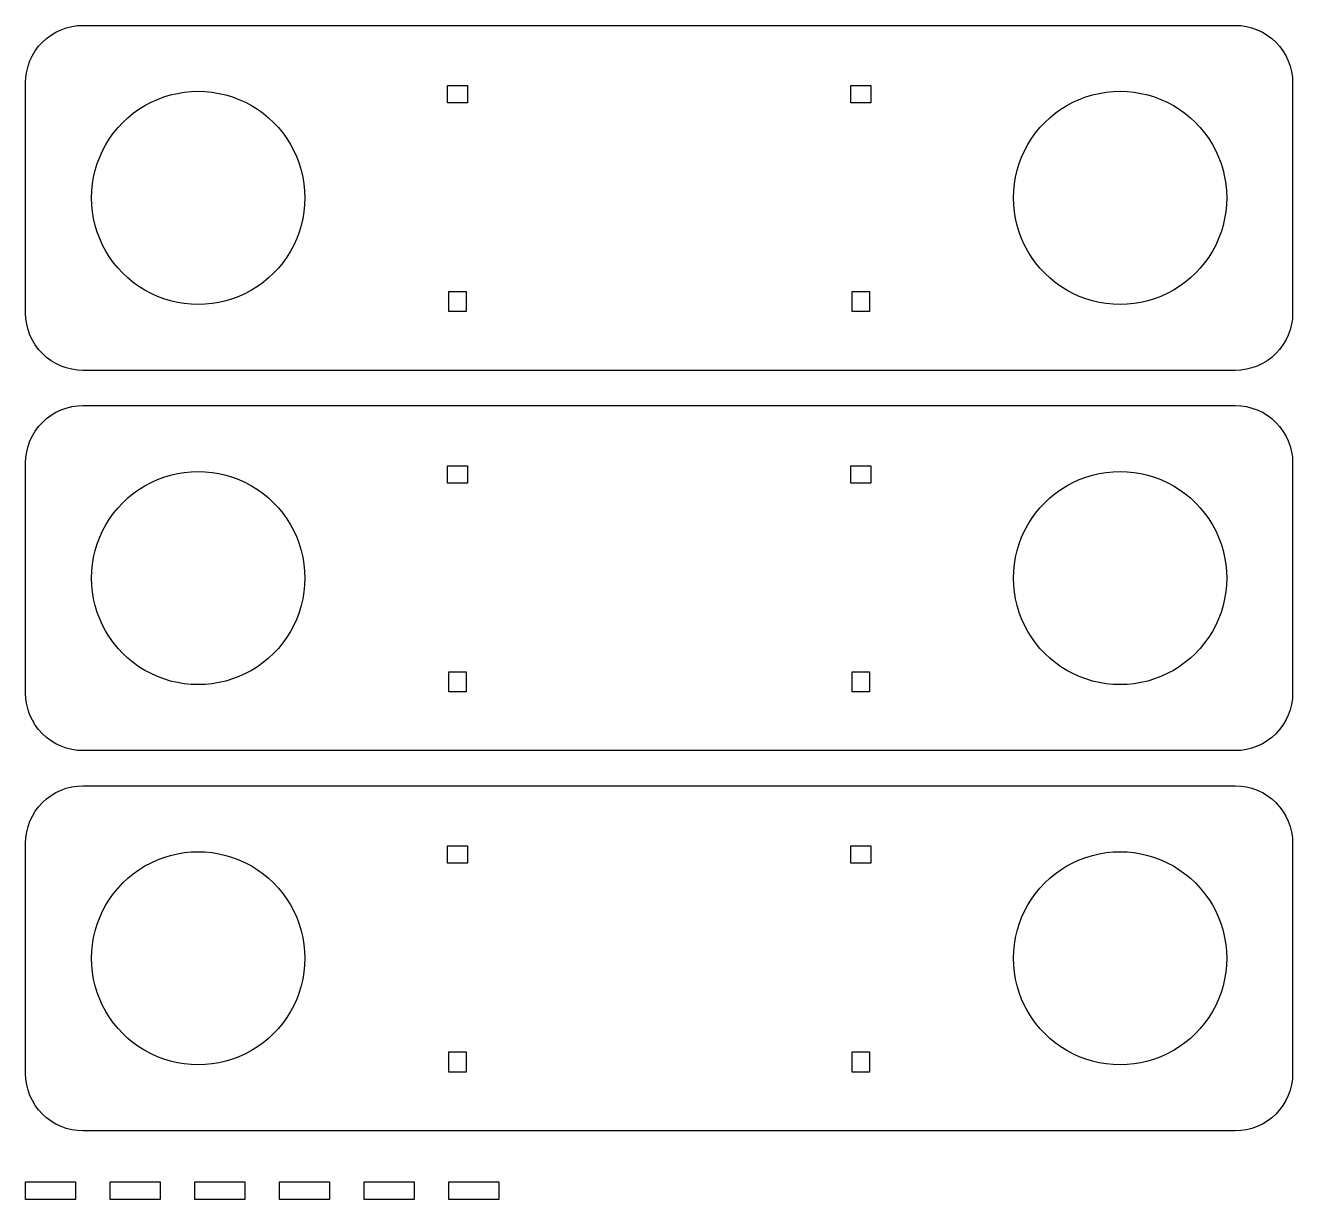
# Model space of a CAD drawing. Header units: metres. Extents: x 5 to 225, y -209 to -5.
import ezdxf

# ---------------------------------------------------------------- set-up
doc = ezdxf.new("R2010")
doc.units = ezdxf.units.M

msp = doc.modelspace()

# ---------------------------------------------------------------- linework, layer by layer
at = {"layer": 'CUT'}
for points in [[(224.95, -55), (224.9021, -55.9753), (224.7588, -56.9411), (224.5216, -57.8883), (224.1926, -58.8077), (223.7751, -59.6904), (223.2731, -60.5279), (222.6915, -61.3122), (222.0357, -62.0357), (221.3122, -62.6915), (220.5279, -63.2731), (219.6904, -63.7751), (218.8077, -64.1926), (217.8883, -64.5216), (216.9411, -64.7588), (215.9753, -64.9021), (215, -64.95), (15, -64.95), (14.0247, -64.9021), (13.0589, -64.7588), (12.1117, -64.5216), (11.1923, -64.1926), (10.3096, -63.7751), (9.4721, -63.2731), (8.6878, -62.6915), (7.9643, -62.0357), (7.3085, -61.3122), (6.7269, -60.5279), (6.2249, -59.6904), (5.8074, -58.8077), (5.4784, -57.8883), (5.2412, -56.9411), (5.0979, -55.9753), (5.05, -55), (5.05, -15), (5.0979, -14.0247), (5.2412, -13.0589), (5.4784, -12.1117), (5.8074, -11.1923), (6.2249, -10.3096), (6.7269, -9.4721), (7.3085, -8.6878), (7.9643, -7.9643), (8.6878, -7.3085), (9.4721, -6.7269), (10.3096, -6.2249), (11.1923, -5.8074), (12.1117, -5.4784), (13.0589, -5.2412), (14.0247, -5.0979), (15, -5.05), (215, -5.05), (215.9753, -5.0979), (216.9411, -5.2412), (217.8883, -5.4784), (218.8077, -5.8074), (219.6904, -6.2249), (220.5279, -6.7269), (221.3122, -7.3085), (222.0357, -7.9643), (222.6915, -8.6878), (223.2731, -9.4721), (223.7751, -10.3096), (224.1926, -11.1923), (224.5216, -12.1117), (224.7588, -13.0589), (224.9021, -14.0247), (224.95, -15)], [(53.5, -35), (53.4604, -36.21), (53.3417, -37.4147), (53.1445, -38.6092), (52.8696, -39.7882), (52.5182, -40.9466), (52.0918, -42.0796), (51.5921, -43.1823), (51.0215, -44.25), (50.3822, -45.278), (49.677, -46.2621), (48.909, -47.1979), (48.0815, -48.0815), (47.1979, -48.909), (46.2621, -49.677), (45.278, -50.3822), (44.25, -51.0215), (43.1823, -51.5921), (42.0796, -52.0918), (40.9466, -52.5182), (39.7882, -52.8696), (38.6092, -53.1445), (37.4147, -53.3417), (36.21, -53.4604), (35, -53.5), (33.79, -53.4604), (32.5853, -53.3417), (31.3908, -53.1445), (30.2118, -52.8696), (29.0534, -52.5182), (27.9204, -52.0918), (26.8177, -51.5921), (25.75, -51.0215), (24.722, -50.3822), (23.7379, -49.677), (22.8021, -48.909), (21.9185, -48.0815), (21.091, -47.1979), (20.323, -46.2621), (19.6178, -45.278), (18.9785, -44.25), (18.4079, -43.1823), (17.9082, -42.0796), (17.4818, -40.9466), (17.1304, -39.7882), (16.8555, -38.6092), (16.6583, -37.4147), (16.5396, -36.21), (16.5, -35), (16.5396, -33.79), (16.6583, -32.5853), (16.8555, -31.3908), (17.1304, -30.2118), (17.4818, -29.0534), (17.9082, -27.9204), (18.4079, -26.8177), (18.9785, -25.75), (19.6178, -24.722), (20.323, -23.7379), (21.091, -22.8021), (21.9185, -21.9185), (22.8021, -21.091), (23.7379, -20.323), (24.722, -19.6178), (25.75, -18.9785), (26.8177, -18.4079), (27.9204, -17.9082), (29.0534, -17.4818), (30.2118, -17.1304), (31.3908, -16.8555), (32.5853, -16.6583), (33.79, -16.5396), (35, -16.5), (36.21, -16.5396), (37.4147, -16.6583), (38.6092, -16.8555), (39.7882, -17.1304), (40.9466, -17.4818), (42.0796, -17.9082), (43.1823, -18.4079), (44.25, -18.9785), (45.278, -19.6178), (46.2621, -20.323), (47.1979, -21.091), (48.0815, -21.9185), (48.909, -22.8021), (49.677, -23.7379), (50.3822, -24.722), (51.0215, -25.75), (51.5921, -26.8177), (52.0918, -27.9204), (52.5182, -29.0534), (52.8696, -30.2118), (53.1445, -31.3908), (53.3417, -32.5853), (53.4604, -33.79)], [(78.25, -15.5), (81.75, -15.5), (81.75, -18.5), (78.25, -18.5)], [(148.25, -15.5), (151.75, -15.5), (151.75, -18.5), (148.25, -18.5)], [(213.5, -35), (213.4604, -36.21), (213.3417, -37.4147), (213.1445, -38.6092), (212.8696, -39.7882), (212.5182, -40.9466), (212.0918, -42.0796), (211.5921, -43.1823), (211.0215, -44.25), (210.3822, -45.278), (209.677, -46.2621), (208.909, -47.1979), (208.0815, -48.0815), (207.1979, -48.909), (206.2621, -49.677), (205.278, -50.3822), (204.25, -51.0215), (203.1823, -51.5921), (202.0796, -52.0918), (200.9466, -52.5182), (199.7882, -52.8696), (198.6092, -53.1445), (197.4147, -53.3417), (196.21, -53.4604), (195, -53.5), (193.79, -53.4604), (192.5853, -53.3417), (191.3908, -53.1445), (190.2118, -52.8696), (189.0534, -52.5182), (187.9204, -52.0918), (186.8177, -51.5921), (185.75, -51.0215), (184.722, -50.3822), (183.7379, -49.677), (182.8021, -48.909), (181.9185, -48.0815), (181.091, -47.1979), (180.323, -46.2621), (179.6178, -45.278), (178.9785, -44.25), (178.4079, -43.1823), (177.9082, -42.0796), (177.4818, -40.9466), (177.1304, -39.7882), (176.8555, -38.6092), (176.6583, -37.4147), (176.5396, -36.21), (176.5, -35), (176.5396, -33.79), (176.6583, -32.5853), (176.8555, -31.3908), (177.1304, -30.2118), (177.4818, -29.0534), (177.9082, -27.9204), (178.4079, -26.8177), (178.9785, -25.75), (179.6178, -24.722), (180.323, -23.7379), (181.091, -22.8021), (181.9185, -21.9185), (182.8021, -21.091), (183.7379, -20.323), (184.722, -19.6178), (185.75, -18.9785), (186.8177, -18.4079), (187.9204, -17.9082), (189.0534, -17.4818), (190.2118, -17.1304), (191.3908, -16.8555), (192.5853, -16.6583), (193.79, -16.5396), (195, -16.5), (196.21, -16.5396), (197.4147, -16.6583), (198.6092, -16.8555), (199.7882, -17.1304), (200.9466, -17.4818), (202.0796, -17.9082), (203.1823, -18.4079), (204.25, -18.9785), (205.278, -19.6178), (206.2621, -20.323), (207.1979, -21.091), (208.0815, -21.9185), (208.909, -22.8021), (209.677, -23.7379), (210.3822, -24.722), (211.0215, -25.75), (211.5921, -26.8177), (212.0918, -27.9204), (212.5182, -29.0534), (212.8696, -30.2118), (213.1445, -31.3908), (213.3417, -32.5853), (213.4604, -33.79)], [(78.5, -51.25), (81.5, -51.25), (81.5, -54.75), (78.5, -54.75)], [(148.5, -51.25), (151.5, -51.25), (151.5, -54.75), (148.5, -54.75)], [(224.95, -121), (224.9021, -121.9753), (224.7588, -122.9411), (224.5216, -123.8883), (224.1926, -124.8077), (223.7751, -125.6904), (223.2731, -126.5279), (222.6915, -127.3122), (222.0357, -128.0357), (221.3122, -128.6915), (220.5279, -129.2731), (219.6904, -129.7751), (218.8077, -130.1926), (217.8883, -130.5216), (216.9411, -130.7588), (215.9753, -130.9021), (215, -130.95), (15, -130.95), (14.0247, -130.9021), (13.0589, -130.7588), (12.1117, -130.5216), (11.1923, -130.1926), (10.3096, -129.7751), (9.4721, -129.2731), (8.6878, -128.6915), (7.9643, -128.0357), (7.3085, -127.3122), (6.7269, -126.5279), (6.2249, -125.6904), (5.8074, -124.8077), (5.4784, -123.8883), (5.2412, -122.9411), (5.0979, -121.9753), (5.05, -121), (5.05, -81), (5.0979, -80.0247), (5.2412, -79.0589), (5.4784, -78.1117), (5.8074, -77.1923), (6.2249, -76.3096), (6.7269, -75.4721), (7.3085, -74.6878), (7.9643, -73.9643), (8.6878, -73.3085), (9.4721, -72.7269), (10.3096, -72.2249), (11.1923, -71.8074), (12.1117, -71.4784), (13.0589, -71.2412), (14.0247, -71.0979), (15, -71.05), (215, -71.05), (215.9753, -71.0979), (216.9411, -71.2412), (217.8883, -71.4784), (218.8077, -71.8074), (219.6904, -72.2249), (220.5279, -72.7269), (221.3122, -73.3085), (222.0357, -73.9643), (222.6915, -74.6878), (223.2731, -75.4721), (223.7751, -76.3096), (224.1926, -77.1923), (224.5216, -78.1117), (224.7588, -79.0589), (224.9021, -80.0247), (224.95, -81)], [(53.5, -101), (53.4604, -102.21), (53.3417, -103.4147), (53.1445, -104.6092), (52.8696, -105.7882), (52.5182, -106.9466), (52.0918, -108.0796), (51.5921, -109.1823), (51.0215, -110.25), (50.3822, -111.278), (49.677, -112.2621), (48.909, -113.1979), (48.0815, -114.0815), (47.1979, -114.909), (46.2621, -115.677), (45.278, -116.3822), (44.25, -117.0215), (43.1823, -117.5921), (42.0796, -118.0918), (40.9466, -118.5182), (39.7882, -118.8696), (38.6092, -119.1445), (37.4147, -119.3417), (36.21, -119.4604), (35, -119.5), (33.79, -119.4604), (32.5853, -119.3417), (31.3908, -119.1445), (30.2118, -118.8696), (29.0534, -118.5182), (27.9204, -118.0918), (26.8177, -117.5921), (25.75, -117.0215), (24.722, -116.3822), (23.7379, -115.677), (22.8021, -114.909), (21.9185, -114.0815), (21.091, -113.1979), (20.323, -112.2621), (19.6178, -111.278), (18.9785, -110.25), (18.4079, -109.1823), (17.9082, -108.0796), (17.4818, -106.9466), (17.1304, -105.7882), (16.8555, -104.6092), (16.6583, -103.4147), (16.5396, -102.21), (16.5, -101), (16.5396, -99.79), (16.6583, -98.5853), (16.8555, -97.3908), (17.1304, -96.2118), (17.4818, -95.0534), (17.9082, -93.9204), (18.4079, -92.8177), (18.9785, -91.75), (19.6178, -90.722), (20.323, -89.7379), (21.091, -88.8021), (21.9185, -87.9185), (22.8021, -87.091), (23.7379, -86.323), (24.722, -85.6178), (25.75, -84.9785), (26.8177, -84.4079), (27.9204, -83.9082), (29.0534, -83.4818), (30.2118, -83.1304), (31.3908, -82.8555), (32.5853, -82.6583), (33.79, -82.5396), (35, -82.5), (36.21, -82.5396), (37.4147, -82.6583), (38.6092, -82.8555), (39.7882, -83.1304), (40.9466, -83.4818), (42.0796, -83.9082), (43.1823, -84.4079), (44.25, -84.9785), (45.278, -85.6178), (46.2621, -86.323), (47.1979, -87.091), (48.0815, -87.9185), (48.909, -88.8021), (49.677, -89.7379), (50.3822, -90.722), (51.0215, -91.75), (51.5921, -92.8177), (52.0918, -93.9204), (52.5182, -95.0534), (52.8696, -96.2118), (53.1445, -97.3908), (53.3417, -98.5853), (53.4604, -99.79)], [(78.25, -81.5), (81.75, -81.5), (81.75, -84.5), (78.25, -84.5)], [(148.25, -81.5), (151.75, -81.5), (151.75, -84.5), (148.25, -84.5)], [(213.5, -101), (213.4604, -102.21), (213.3417, -103.4147), (213.1445, -104.6092), (212.8696, -105.7882), (212.5182, -106.9466), (212.0918, -108.0796), (211.5921, -109.1823), (211.0215, -110.25), (210.3822, -111.278), (209.677, -112.2621), (208.909, -113.1979), (208.0815, -114.0815), (207.1979, -114.909), (206.2621, -115.677), (205.278, -116.3822), (204.25, -117.0215), (203.1823, -117.5921), (202.0796, -118.0918), (200.9466, -118.5182), (199.7882, -118.8696), (198.6092, -119.1445), (197.4147, -119.3417), (196.21, -119.4604), (195, -119.5), (193.79, -119.4604), (192.5853, -119.3417), (191.3908, -119.1445), (190.2118, -118.8696), (189.0534, -118.5182), (187.9204, -118.0918), (186.8177, -117.5921), (185.75, -117.0215), (184.722, -116.3822), (183.7379, -115.677), (182.8021, -114.909), (181.9185, -114.0815), (181.091, -113.1979), (180.323, -112.2621), (179.6178, -111.278), (178.9785, -110.25), (178.4079, -109.1823), (177.9082, -108.0796), (177.4818, -106.9466), (177.1304, -105.7882), (176.8555, -104.6092), (176.6583, -103.4147), (176.5396, -102.21), (176.5, -101), (176.5396, -99.79), (176.6583, -98.5853), (176.8555, -97.3908), (177.1304, -96.2118), (177.4818, -95.0534), (177.9082, -93.9204), (178.4079, -92.8177), (178.9785, -91.75), (179.6178, -90.722), (180.323, -89.7379), (181.091, -88.8021), (181.9185, -87.9185), (182.8021, -87.091), (183.7379, -86.323), (184.722, -85.6178), (185.75, -84.9785), (186.8177, -84.4079), (187.9204, -83.9082), (189.0534, -83.4818), (190.2118, -83.1304), (191.3908, -82.8555), (192.5853, -82.6583), (193.79, -82.5396), (195, -82.5), (196.21, -82.5396), (197.4147, -82.6583), (198.6092, -82.8555), (199.7882, -83.1304), (200.9466, -83.4818), (202.0796, -83.9082), (203.1823, -84.4079), (204.25, -84.9785), (205.278, -85.6178), (206.2621, -86.323), (207.1979, -87.091), (208.0815, -87.9185), (208.909, -88.8021), (209.677, -89.7379), (210.3822, -90.722), (211.0215, -91.75), (211.5921, -92.8177), (212.0918, -93.9204), (212.5182, -95.0534), (212.8696, -96.2118), (213.1445, -97.3908), (213.3417, -98.5853), (213.4604, -99.79)], [(78.5, -117.25), (81.5, -117.25), (81.5, -120.75), (78.5, -120.75)], [(148.5, -117.25), (151.5, -117.25), (151.5, -120.75), (148.5, -120.75)], [(224.95, -187), (224.9021, -187.9753), (224.7588, -188.9411), (224.5216, -189.8883), (224.1926, -190.8077), (223.7751, -191.6904), (223.2731, -192.5279), (222.6915, -193.3122), (222.0357, -194.0357), (221.3122, -194.6915), (220.5279, -195.2731), (219.6904, -195.7751), (218.8077, -196.1926), (217.8883, -196.5216), (216.9411, -196.7588), (215.9753, -196.9021), (215, -196.95), (15, -196.95), (14.0247, -196.9021), (13.0589, -196.7588), (12.1117, -196.5216), (11.1923, -196.1926), (10.3096, -195.7751), (9.4721, -195.2731), (8.6878, -194.6915), (7.9643, -194.0357), (7.3085, -193.3122), (6.7269, -192.5279), (6.2249, -191.6904), (5.8074, -190.8077), (5.4784, -189.8883), (5.2412, -188.9411), (5.0979, -187.9753), (5.05, -187), (5.05, -147), (5.0979, -146.0247), (5.2412, -145.0589), (5.4784, -144.1117), (5.8074, -143.1923), (6.2249, -142.3096), (6.7269, -141.4721), (7.3085, -140.6878), (7.9643, -139.9643), (8.6878, -139.3085), (9.4721, -138.7269), (10.3096, -138.2249), (11.1923, -137.8074), (12.1117, -137.4784), (13.0589, -137.2412), (14.0247, -137.0979), (15, -137.05), (215, -137.05), (215.9753, -137.0979), (216.9411, -137.2412), (217.8883, -137.4784), (218.8077, -137.8074), (219.6904, -138.2249), (220.5279, -138.7269), (221.3122, -139.3085), (222.0357, -139.9643), (222.6915, -140.6878), (223.2731, -141.4721), (223.7751, -142.3096), (224.1926, -143.1923), (224.5216, -144.1117), (224.7588, -145.0589), (224.9021, -146.0247), (224.95, -147)], [(53.5, -167), (53.4604, -168.21), (53.3417, -169.4147), (53.1445, -170.6092), (52.8696, -171.7882), (52.5182, -172.9466), (52.0918, -174.0796), (51.5921, -175.1823), (51.0215, -176.25), (50.3822, -177.278), (49.677, -178.2621), (48.909, -179.1979), (48.0815, -180.0815), (47.1979, -180.909), (46.2621, -181.677), (45.278, -182.3822), (44.25, -183.0215), (43.1823, -183.5921), (42.0796, -184.0918), (40.9466, -184.5182), (39.7882, -184.8696), (38.6092, -185.1445), (37.4147, -185.3417), (36.21, -185.4604), (35, -185.5), (33.79, -185.4604), (32.5853, -185.3417), (31.3908, -185.1445), (30.2118, -184.8696), (29.0534, -184.5182), (27.9204, -184.0918), (26.8177, -183.5921), (25.75, -183.0215), (24.722, -182.3822), (23.7379, -181.677), (22.8021, -180.909), (21.9185, -180.0815), (21.091, -179.1979), (20.323, -178.2621), (19.6178, -177.278), (18.9785, -176.25), (18.4079, -175.1823), (17.9082, -174.0796), (17.4818, -172.9466), (17.1304, -171.7882), (16.8555, -170.6092), (16.6583, -169.4147), (16.5396, -168.21), (16.5, -167), (16.5396, -165.79), (16.6583, -164.5853), (16.8555, -163.3908), (17.1304, -162.2118), (17.4818, -161.0534), (17.9082, -159.9204), (18.4079, -158.8177), (18.9785, -157.75), (19.6178, -156.722), (20.323, -155.7379), (21.091, -154.8021), (21.9185, -153.9185), (22.8021, -153.091), (23.7379, -152.323), (24.722, -151.6178), (25.75, -150.9785), (26.8177, -150.4079), (27.9204, -149.9082), (29.0534, -149.4818), (30.2118, -149.1304), (31.3908, -148.8555), (32.5853, -148.6583), (33.79, -148.5396), (35, -148.5), (36.21, -148.5396), (37.4147, -148.6583), (38.6092, -148.8555), (39.7882, -149.1304), (40.9466, -149.4818), (42.0796, -149.9082), (43.1823, -150.4079), (44.25, -150.9785), (45.278, -151.6178), (46.2621, -152.323), (47.1979, -153.091), (48.0815, -153.9185), (48.909, -154.8021), (49.677, -155.7379), (50.3822, -156.722), (51.0215, -157.75), (51.5921, -158.8177), (52.0918, -159.9204), (52.5182, -161.0534), (52.8696, -162.2118), (53.1445, -163.3908), (53.3417, -164.5853), (53.4604, -165.79)], [(78.25, -147.5), (81.75, -147.5), (81.75, -150.5), (78.25, -150.5)], [(148.25, -147.5), (151.75, -147.5), (151.75, -150.5), (148.25, -150.5)], [(213.5, -167), (213.4604, -168.21), (213.3417, -169.4147), (213.1445, -170.6092), (212.8696, -171.7882), (212.5182, -172.9466), (212.0918, -174.0796), (211.5921, -175.1823), (211.0215, -176.25), (210.3822, -177.278), (209.677, -178.2621), (208.909, -179.1979), (208.0815, -180.0815), (207.1979, -180.909), (206.2621, -181.677), (205.278, -182.3822), (204.25, -183.0215), (203.1823, -183.5921), (202.0796, -184.0918), (200.9466, -184.5182), (199.7882, -184.8696), (198.6092, -185.1445), (197.4147, -185.3417), (196.21, -185.4604), (195, -185.5), (193.79, -185.4604), (192.5853, -185.3417), (191.3908, -185.1445), (190.2118, -184.8696), (189.0534, -184.5182), (187.9204, -184.0918), (186.8177, -183.5921), (185.75, -183.0215), (184.722, -182.3822), (183.7379, -181.677), (182.8021, -180.909), (181.9185, -180.0815), (181.091, -179.1979), (180.323, -178.2621), (179.6178, -177.278), (178.9785, -176.25), (178.4079, -175.1823), (177.9082, -174.0796), (177.4818, -172.9466), (177.1304, -171.7882), (176.8555, -170.6092), (176.6583, -169.4147), (176.5396, -168.21), (176.5, -167), (176.5396, -165.79), (176.6583, -164.5853), (176.8555, -163.3908), (177.1304, -162.2118), (177.4818, -161.0534), (177.9082, -159.9204), (178.4079, -158.8177), (178.9785, -157.75), (179.6178, -156.722), (180.323, -155.7379), (181.091, -154.8021), (181.9185, -153.9185), (182.8021, -153.091), (183.7379, -152.323), (184.722, -151.6178), (185.75, -150.9785), (186.8177, -150.4079), (187.9204, -149.9082), (189.0534, -149.4818), (190.2118, -149.1304), (191.3908, -148.8555), (192.5853, -148.6583), (193.79, -148.5396), (195, -148.5), (196.21, -148.5396), (197.4147, -148.6583), (198.6092, -148.8555), (199.7882, -149.1304), (200.9466, -149.4818), (202.0796, -149.9082), (203.1823, -150.4079), (204.25, -150.9785), (205.278, -151.6178), (206.2621, -152.323), (207.1979, -153.091), (208.0815, -153.9185), (208.909, -154.8021), (209.677, -155.7379), (210.3822, -156.722), (211.0215, -157.75), (211.5921, -158.8177), (212.0918, -159.9204), (212.5182, -161.0534), (212.8696, -162.2118), (213.1445, -163.3908), (213.3417, -164.5853), (213.4604, -165.79)], [(78.5, -183.25), (81.5, -183.25), (81.5, -186.75), (78.5, -186.75)], [(148.5, -183.25), (151.5, -183.25), (151.5, -186.75), (148.5, -186.75)], [(5, -205.8), (13.7, -205.8), (13.7, -208.9), (5, -208.9)], [(19.7, -205.8), (28.4, -205.8), (28.4, -208.9), (19.7, -208.9)], [(34.4, -205.8), (43.1, -205.8), (43.1, -208.9), (34.4, -208.9)], [(49.1, -205.8), (57.8, -205.8), (57.8, -208.9), (49.1, -208.9)], [(63.8, -205.8), (72.5, -205.8), (72.5, -208.9), (63.8, -208.9)], [(78.5, -205.8), (87.2, -205.8), (87.2, -208.9), (78.5, -208.9)]]:
    msp.add_lwpolyline(points, close=True, dxfattribs=at)

doc.saveas('drawing.dxf')
